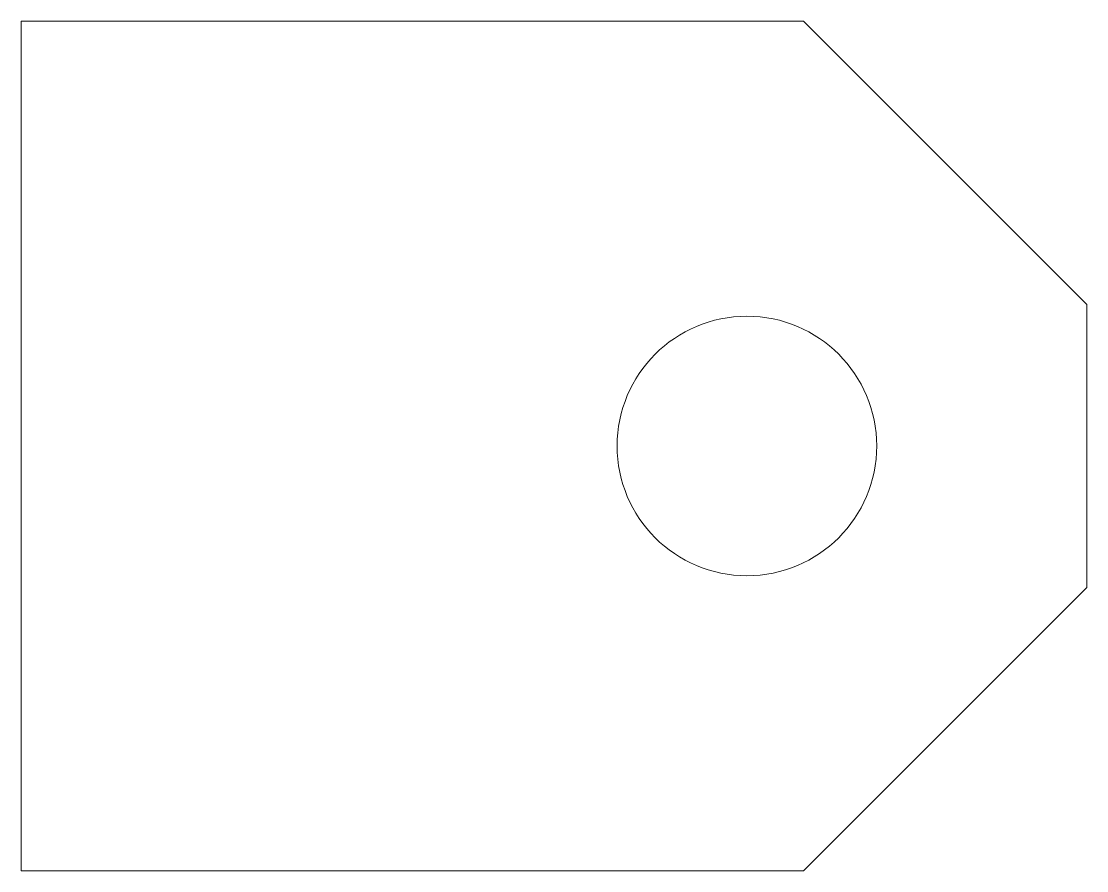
# Model space of a CAD drawing. Header units: millimetres. Extents: x 83.9 to 106.4, y 153.9 to 171.9.
import ezdxf

# ---------------------------------------------------------------- set-up
doc = ezdxf.new("R2010")
doc.units = ezdxf.units.MM

msp = doc.modelspace()

# ---------------------------------------------------------------- linework, layer by layer
at = {"color": 7, "linetype": 'Continuous', "lineweight": 15}
for p, q in [((83.871, 153.904), (83.871, 171.904)), ((83.871, 171.904), (85.871, 171.904)), ((90.896, 171.904), (85.871, 171.904)), ((90.896, 171.904), (92.896, 171.904)), ((92.896, 171.904), (100.446, 171.904)), ((100.446, 171.904), (106.446, 165.904)), ((106.446, 165.904), (106.446, 159.904)), ((106.446, 159.904), (100.446, 153.904)), ((85.871, 153.904), (83.871, 153.904)), ((85.871, 153.904), (90.896, 153.904)), ((92.896, 153.904), (90.896, 153.904)), ((92.896, 153.904), (100.446, 153.904))]:
    msp.add_line(p, q, dxfattribs=at)
msp.add_circle((99.246, 162.904), 2.75, dxfattribs=at)

doc.saveas('drawing.dxf')
